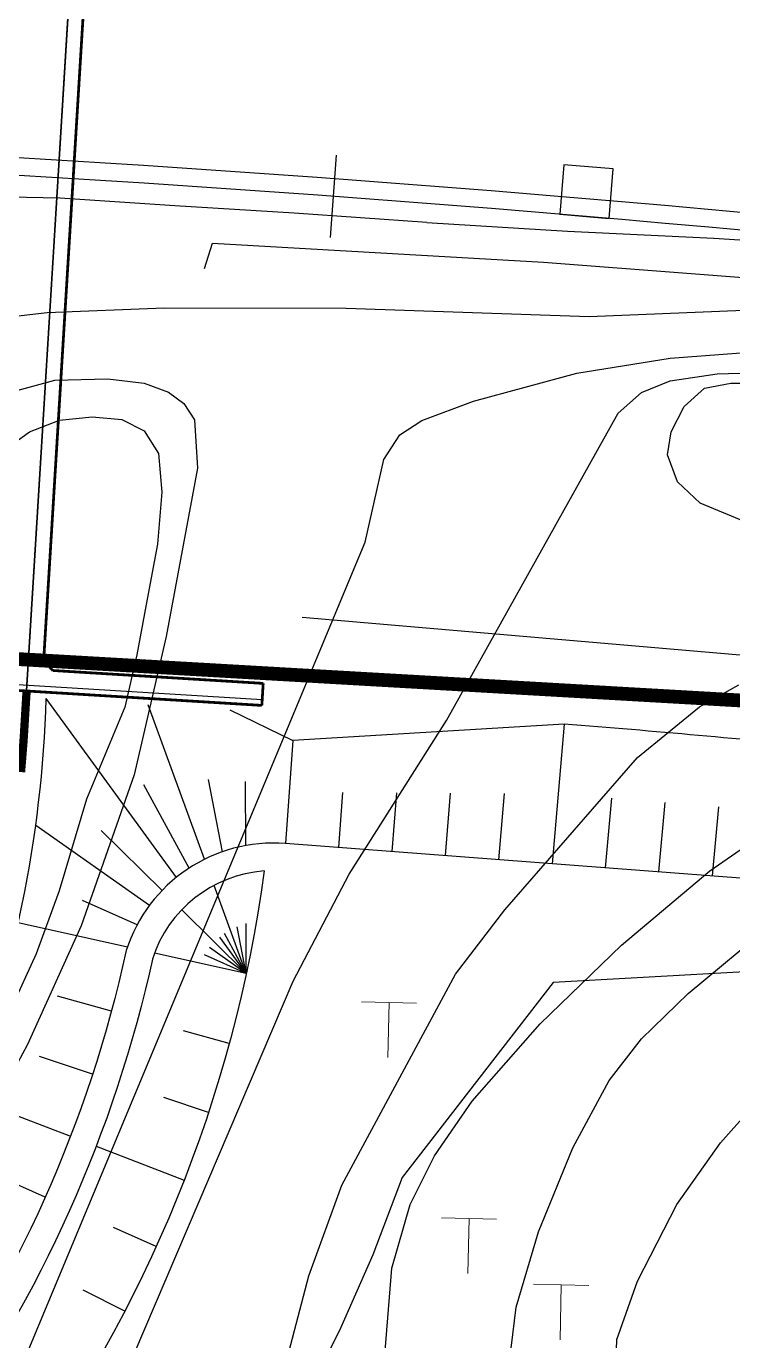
# Model space of a CAD drawing. Header units: metres. Extents: x 3558 to 3726, y 2272 to 2391.
# Drawn here: x 3697.6 to 3701.88, y 2310.5 to 2318.45 of the extents above; entities that cross this region are included whole.
import ezdxf
from ezdxf.lldxf.tags import DXFTag

# ---------------------------------------------------------------- set-up
doc = ezdxf.new("R2010")
doc.units = ezdxf.units.M
doc.header["$LTSCALE"] = 0.3
for name, color, linetype in [('AB002', 7, 'Continuous'), ('AD001', 60, 'A-DASHD01'), ('AZ071', 7, 'A-DASHD01'), ('BA010', 5, 'Continuous'), ('CA-ALGN-CNTL-UY3', 7, 'Continuous'), ('CA-ALGN-STSM-UY3', 2, 'Continuous'), ('CA-BORD-ROAD-UY3', 7, 'Continuous'), ('CA-BORD-ROAD-부체18', 7, 'Continuous'), ('CA004', 82, 'Continuous'), ('CA005', 81, 'Continuous'), ('CD-BOXC-PATH', 4, 'Continuous'), ('CD-DRAN-MANH', 3, 'Continuous'), ('CD-DRAN-PIPD', 3, 'A-DASHD01'), ('CD-SDLB-TYP2', 3, 'H-DICHB02'), ('CD-SDLL-TYP1', 4, 'H-DICHL01'), ('CE-SLOP-BORD', 4, 'Continuous'), ('CE-SLOP-CUTT', 2, 'Continuous'), ('CZ-HIDL', 2, 'A-DASHD01')]:
    doc.layers.add(name, color=color, linetype=linetype)
doc.styles.get("Standard").update_dxf_attribs({"font": '돋움.ttf'})
tags = doc.linetypes.add('A-DASHD01', pattern=[0.75, 0.5, -0.25]).pattern_tags.tags
tags[6:7] = [DXFTag(74, 4), DXFTag(75, 0), DXFTag(340, '0'), DXFTag(46, 1.0), DXFTag(50, 0.0), DXFTag(44, 0.0), DXFTag(45, 0.0)]
tags[4:5] = [DXFTag(74, 4), DXFTag(75, 0), DXFTag(340, '0'), DXFTag(46, 1.0), DXFTag(50, 0.0), DXFTag(44, 0.0), DXFTag(45, 0.0)]
doc.linetypes.add('H-DICHB01', pattern='A,1e-05,[43,kscals.shx,S=0.1,R=0,X=0,Y=0],-0.666667,["B1",Standard,S=0.2,R=0,X=0,Y=-0.1],-0.383333', length=1.05001)
doc.linetypes.add('H-DICHB02', pattern='A,1e-05,[43,kscals.shx,S=0.1,R=0,X=0,Y=0],-0.633333,["B2",Standard,S=0.2,R=0,X=0,Y=-0.1],-0.416667', length=1.05001)
doc.linetypes.add('H-DICHL01', pattern='A,0.9,[32,kscals.shx,S=0.1,R=360,X=0,Y=0],-0.366667,["L1",Standard,S=0.2,R=360,X=0,Y=-0.1],-0.383333', length=1.65)

# ---------------------------------------------------------------- blocks, each defined once
blk = doc.blocks.new('AB002')
at = {"layer": 'AB002', "color": 8, "lineweight": 0, "flags": 128}
for points in [[(0, 0), (0, 2)], [(-1, 0), (1, 0)]]:
    blk.add_lwpolyline(points, dxfattribs=at)

msp = doc.modelspace()

# ---------------------------------------------------------------- linework, layer by layer
at = {"layer": 'AD001', "color": 253, "flags": 128}
for points, elevation in [([(3700.025433344635, 2317.262491178242), (3699.224744383343, 2317.318764010336), (3698.502169508714, 2317.363448029974), (3697.806289649163, 2317.409256798064), (3696.898143659515, 2317.427704177981)], 21.09333333207741), ([(3700.025433344635, 2317.262491178242), (3700.87621353864, 2317.210201862798), (3701.760523281403, 2317.167233516774), (3702.607936981172, 2317.113345575219), (3703.502286260985, 2316.990156790367), (3704.350520073585, 2316.894576927479), (3705.292752688736, 2316.748744341006), (3706.155204894305, 2316.614534415412), (3707.369665167303, 2316.411494680343), (3708.488595708446, 2316.265406808924), (3711.06640216804, 2315.802958649139), (3712.641446813024, 2315.46090045168), (3713.742173516766, 2315.200637951461)], 18.20166666558292)]:
    msp.add_lwpolyline(points, dxfattribs=dict(at, elevation=elevation))
at = {"layer": 'AZ071', "elevation": 21.03666666541412, "flags": 128}
msp.add_lwpolyline([(3698.682814259118, 2316.98303418118), (3698.729286556483, 2317.137122153949), (3700.732349847225, 2317.021417993259), (3702.594866590098, 2316.880229608882)], dxfattribs=at)
at = {"layer": 'BA010', "elevation": 21.07666666541174, "flags": 128}
for points in [[(3697.451645533244, 2315.871142044477), (3697.624216797831, 2315.995996371914), (3697.805702851, 2316.067325275582), (3698.002836681233, 2316.088326007723), (3698.182528769021, 2316.071339796806), (3698.317813312054, 2316.001911311052), (3698.403420554367, 2315.866811512314), (3698.423676621625, 2315.633018577916), (3698.39728339836, 2315.318489727482), (3698.329849124579, 2314.953117228313), (3698.271998856315, 2314.649229435056), (3698.200547217486, 2314.33228184568), (3697.969219528891, 2313.776865334905)], [(3697.969219528891, 2313.776865334905), (3697.802912282446, 2313.221795059301), (3697.663487639215, 2312.841214812319), (3697.513414187664, 2312.510861191663)]]:
    msp.add_lwpolyline(points, dxfattribs=at)
at = {"layer": 'CA-ALGN-CNTL-UY3', "color": 1}
msp.add_arc((3689.592787021129, 2183.616700341498), 134.1666666586782, 79.63050654073437, 94.038393233842, dxfattribs=at)
at = {"layer": 'CA-ALGN-STSM-UY3'}
msp.add_line((3699.477582878483, 2317.669417906201), (3699.440813644046, 2317.170771715623), dxfattribs=at)
at = {"layer": 'CA-BORD-ROAD-UY3', "color": 1, "const_width": 0.08333333332837156}
msp.add_lwpolyline([(3713.742173516765, 2312.744498344531, 0.06392719958934147), (3680.341305089421, 2314.657194812302)], format="xyb", dxfattribs=at)
at = {"layer": 'CA-BORD-ROAD-부체18', "color": 1, "lineweight": 0, "const_width": 0.04999999999702293}
msp.add_lwpolyline([(3697.572646225452, 2313.940543236589), (3697.587066050011, 2314.119124006063), (3697.590254143146, 2314.168385243764), (3697.590253900119, 2314.168381276731), (3697.600444877972, 2314.334736361316), (3697.606314260959, 2314.430546765188)], dxfattribs=at)
at = {"layer": 'CA004', "elevation": 21.66666666537661, "flags": 128}
for points in [[(3701.975101375049, 2315.443199071813), (3701.678446733669, 2315.566443287815), (3701.54070452953, 2315.695221383342), (3701.481590129949, 2315.857122341817), (3701.502845069131, 2315.99716156321), (3701.581016582516, 2316.150963682891), (3701.705279802394, 2316.261193279647), (3701.864105625931, 2316.290784583712), (3702.166996270751, 2316.291564941919)], [(3699.318040374463, 2304.227083104258), (3699.326925057184, 2304.52108100159), (3699.223807642104, 2305.494127826126), (3698.914010898445, 2307.174194290293), (3698.840612569262, 2307.757700387897), (3698.825025992565, 2308.23921662747), (3698.876598041154, 2308.856496595457), (3699.127987959282, 2310.188821057956), (3699.312776827137, 2310.89673014474), (3699.512001037112, 2311.443478728798), (3700.199875808538, 2312.719678131258), (3700.497804219293, 2313.107040717407), (3701.300623793655, 2314.028992216806), (3701.674975218618, 2314.33565027698), (3701.9132773616, 2314.467678684766)]]:
    msp.add_lwpolyline(points, dxfattribs=at)
at = {"layer": 'CA005', "flags": 128}
for points, elevation in [([(3695.085604817717, 2310.41850155773), (3695.060219189995, 2310.545640147254), (3695.06317916182, 2310.792696730439), (3695.117718364761, 2311.28365600737), (3695.278088457433, 2312.290552609032), (3695.434043704997, 2312.912700080456), (3695.727359964789, 2313.874226135434), (3696.155619510758, 2315.0766217337), (3696.536305653914, 2315.957553421942), (3696.736313334709, 2316.282044450402), (3696.913882903543, 2316.470005171723), (3697.11777696488, 2316.615133656588), (3697.309671597405, 2316.670714468669), (3697.730962135969, 2316.718386095808), (3698.438768120633, 2316.746680599441), (3699.538380079477, 2316.743683509885), (3701.007425678284, 2316.694097290124), (3702.238800435025, 2316.743336281739)], 21.16666666540638), ([(3694.692215347589, 2304.227083104262), (3695.45322714662, 2305.259292402141), (3696.100481693992, 2306.292706445668), (3696.64930499892, 2307.308283893065), (3696.964927282612, 2307.992241310344), (3697.068213513191, 2308.392445000739), (3697.323146793397, 2309.727720387692), (3697.559209445776, 2310.307637822943), (3699.653393527577, 2315.329662784577), (3699.766384093656, 2315.829889620145), (3699.862939367925, 2315.978242448596), (3699.996054140567, 2316.064404522608), (3700.308939156762, 2316.183019722305), (3700.934019177269, 2316.351834386612), (3701.497779272035, 2316.441657867138), (3702.112242739611, 2316.48748719477), (3702.600649383679, 2316.510658317322), (3703.187005787955, 2316.496184246746), (3704.024861272355, 2316.42737115524), (3708.571792169507, 2315.837791704713), (3710.399911605257, 2315.552048599713), (3712.010116133739, 2315.250014065334), (3713.742173516766, 2314.85359999045)], 21.33333333206312), ([(3698.192169271726, 2310.272499438059), (3699.217709243278, 2312.676416482202), (3699.556492717967, 2313.323947851795), (3700.145700315506, 2314.252184997852), (3701.182970774337, 2316.110300719951), (3701.323745863068, 2316.235129908564), (3701.498043743248, 2316.304155762476), (3701.782113368468, 2316.347234628731), (3702.332157873015, 2316.363849719361)], 21.49999999871986), ([(3697.533488146875, 2316.243158466855), (3697.777965090017, 2316.308865553138), (3698.096485895531, 2316.317641677438), (3698.317502142984, 2316.29080081812), (3698.463579311001, 2316.237288622508), (3698.557370631702, 2316.168804121528), (3698.621190403792, 2316.069879257631), (3698.639464849136, 2315.777539389898), (3698.449298302419, 2314.760651633936)], 21.16666666540638), ([(3698.449298302419, 2314.760651633936), (3698.257354302459, 2313.924240148801), (3697.935293033572, 2313.011767325022), (3697.611757530335, 2312.293625369156), (3697.187092038327, 2311.505141896911)], 21.16666666540638), ([(3700.011653962593, 2304.227083104258), (3700.028561248659, 2304.315415757933), (3700.042940778936, 2304.693993909982), (3699.997432626311, 2305.006214051904), (3699.907525447562, 2305.26623616967), (3699.71213872306, 2305.676615707032), (3699.037778349055, 2307.113685351729), (3698.973428412976, 2307.389761794213), (3698.93415459111, 2307.670324738056), (3698.970819173641, 2307.999302814442), (3699.142853728357, 2308.350510480637), (3699.255684024537, 2308.493096811125), (3699.572805449157, 2308.874931139779), (3699.644995958123, 2309.071651899765), (3699.688334165071, 2309.367535824224), (3699.814794849233, 2310.94296043479), (3699.924575707159, 2311.326772049456), (3700.072943385459, 2311.62047008221), (3700.300969187566, 2311.952320689108), (3700.711591522996, 2312.419767943217), (3701.20292423158, 2312.893402603814), (3701.737958619674, 2313.343178793066), (3702.266554358313, 2313.710399917665)], 21.83333333203335), ([(3700.763316065397, 2304.227083104257), (3700.808860435287, 2304.488123466916), (3700.813576042474, 2304.894702076486), (3700.757799043381, 2305.116873665635), (3700.640557519379, 2305.389576558113), (3699.980103621149, 2306.848519655605), (3699.86398342958, 2307.285131996051), (3699.846435597039, 2307.565455314446), (3699.884737400146, 2307.888941754907), (3699.973659917594, 2308.191257135747), (3700.351524596302, 2309.066873706016), (3700.404739948763, 2309.385745551714), (3700.566178598013, 2310.706185729983), (3700.700965171546, 2311.162433874028), (3700.909221352798, 2311.668699246048), (3701.128488762883, 2312.076612185354), (3701.323339121064, 2312.327645008309), (3701.605384371614, 2312.602704123007), (3702.115960524345, 2313.024857166186)], 21.99999999869009), ([(3701.451892217104, 2304.227083104257), (3701.434961086819, 2304.332748331606), (3701.338746503097, 2304.727637026948), (3701.185754762381, 2305.2011405376), (3700.649095392296, 2306.497254315133), (3700.643228643222, 2306.710813079405), (3700.699618760511, 2306.969536280606), (3701.085152057789, 2308.443219263193), (3701.124541918293, 2308.95734529009), (3701.175448544117, 2310.511277810896), (3701.299580061831, 2310.862920692796), (3701.538046219055, 2311.326672026659), (3701.800953871658, 2311.699584294573), (3702.128825620631, 2312.066069504804)], 22.16666666534683)]:
    msp.add_lwpolyline(points, dxfattribs=dict(at, elevation=elevation))
at = {"layer": 'CD-BOXC-PATH'}
msp.add_line((3697.76417807056, 2314.554459057479), (3699.036792248412, 2314.476496540067), dxfattribs=at)
for points in [[(3697.991939491801, 2320.725404144865), (3697.606305812514, 2314.430547282744)], [(3697.991939491801, 2320.725404144865), (3697.606305812514, 2314.430547282744)], [(3698.07171477321, 2320.528490982881), (3697.709520805045, 2314.616250148116)], [(3699.030677541164, 2314.376683663362), (3695.187881788424, 2314.612099892409)], [(3699.030677541164, 2314.376683663362), (3695.187881788424, 2314.612099892409)], [(3697.709520805045, 2314.616250148116), (3697.764178070555, 2314.554459057479)], [(3699.028639305414, 2314.34341270447), (3695.185843552674, 2314.578828933507)], [(3699.036792248412, 2314.476496540067), (3699.028639305414, 2314.34341270445)]]:
    msp.add_lwpolyline(points, dxfattribs=at)
at = {"layer": 'CD-BOXC-PATH', "linetype": 'Continuous', "const_width": 0.01666666666567431, "flags": 128}
for points in [[(3698.07171477321, 2320.528490982881), (3697.709520805045, 2314.616250148116)], [(3697.709520805045, 2314.616250148116), (3697.764178070555, 2314.554459057479)], [(3699.028639305414, 2314.34341270447), (3695.185843552674, 2314.578828933507)], [(3697.76417807056, 2314.554459057479), (3699.036792248412, 2314.476496540067)], [(3699.036792248412, 2314.476496540067), (3699.028639305414, 2314.34341270445)]]:
    msp.add_lwpolyline(points, dxfattribs=at)
at = {"layer": 'CD-DRAN-MANH', "lineweight": -3}
msp.add_lwpolyline([(3700.854707313102, 2317.610927242416), (3700.829420289549, 2317.31199486471), (3701.128352667216, 2317.286707841192), (3701.153639690774, 2317.585640218888)], close=True, dxfattribs=at)
at = {"layer": 'CD-DRAN-PIPD', "ltscale": 2, "flags": 128}
msp.add_lwpolyline([(3673.564261943967, 2316.94424646169), (3673.650010081676, 2316.954056697707), (3673.815717632447, 2316.972854272607), (3673.98144401714, 2316.991492151513), (3674.147189216806, 2317.009969104909), (3674.312953208994, 2317.028283902971), (3674.478735967648, 2317.04643531565), (3674.644591353155, 2317.06442795881), (3674.81041195136, 2317.082248897886), (3674.976251216229, 2317.099902758704), (3675.142109107142, 2317.117388310228), (3675.307985579779, 2317.134704321171), (3675.473880586073, 2317.151849559997), (3675.639794074194, 2317.168822794997), (3675.805725988532, 2317.185622794198), (3675.971676269645, 2317.202248325433), (3676.137644854267, 2317.218698156294), (3676.303631675225, 2317.234971054198), (3676.469636661469, 2317.251065786381), (3676.635659738025, 2317.266981119836), (3676.801700825961, 2317.282715821425), (3676.967759842361, 2317.29826865775), (3677.133836700294, 2317.313638395331), (3677.299931308803, 2317.328823800477), (3677.466043572857, 2317.343823639309), (3677.632173393352, 2317.358636677837), (3677.798320667051, 2317.373261681882), (3677.96448528657, 2317.387697417167), (3678.130667140372, 2317.401942649255), (3678.296866112702, 2317.41599614359), (3678.463082083586, 2317.429856665472), (3678.629314928798, 2317.44352298012), (3678.795564519817, 2317.456993852656), (3678.961830723826, 2317.470268048058), (3679.128113403682, 2317.483344331253), (3679.294412417866, 2317.496221467067), (3679.460727620465, 2317.508898220286), (3679.627058861157, 2317.521373355582), (3679.793405985181, 2317.533645637622), (3679.959768833297, 2317.545713831007), (3680.126080148867, 2317.557571916518), (3680.13647751528, 2317.558306399354), (3680.136481682888, 2317.558306693677, -0.06291216210183383), (3713.742173516766, 2315.702213380352)], format="xyb", dxfattribs=at)
at = {"layer": 'CD-SDLB-TYP2', "color": 4, "linetype": 'H-DICHB01', "ltscale": 10, "flags": 128}
msp.add_lwpolyline([(3711.71624945366, 2310.231747574469), (3708.568949918921, 2310.775235318456), (3705.475939970171, 2311.786306529579), (3702.347640328953, 2312.755004081576), (3700.790367053948, 2312.669298656154), (3700.790367053948, 2312.669298656154), (3699.876739730972, 2311.489925377182), (3699.6988821722, 2311.022825411615), (3699.497952348458, 2310.565716850377), (3699.274849137381, 2310.120413685795), (3699.030644985276, 2309.688595750373), (3698.055778612546, 2309.189625244319), (3698.055778612546, 2309.189625244319), (3698.055778612546, 2309.189625244319), (3698.055778612546, 2309.189625244319), (3698.055778612546, 2309.189625244319), (3698.055778612546, 2309.189625244319), (3695.029715886703, 2307.145715742854), (3695.029715886703, 2307.145715742854), (3695.029715886703, 2307.145715742854), (3695.029715886703, 2307.145715742854), (3695.029715886703, 2307.145715742854), (3695.029715886703, 2307.145715742854), (3693.39298757971, 2304.671212336603), (3693.173670313423, 2304.227083104263)], dxfattribs=at)
at = {"layer": 'CD-SDLL-TYP1', "linetype": 'H-DICHL01', "ltscale": 10, "flags": 128}
msp.add_lwpolyline([(3699.271675169183, 2314.876999287096), (3702.529478083144, 2314.596045963009), (3702.529478083139, 2314.596045963009), (3702.529478083144, 2314.596045963009), (3702.692175321321, 2314.579874483055), (3702.85485234515, 2314.563500907277), (3703.017508903627, 2314.546925260925), (3703.180144745765, 2314.530147569573), (3703.342759620552, 2314.513167859104), (3703.505353277072, 2314.495986155748), (3703.667925464415, 2314.478602485988), (3703.830475931699, 2314.461016876685), (3703.993004428093, 2314.443229354941), (3704.155510702799, 2314.425239948226), (3704.317994505023, 2314.407048684283), (3704.480455584046, 2314.38865559121), (3704.642893689153, 2314.370060697379), (3704.805308569713, 2314.35126403146), (3704.96769997505, 2314.332265622511), (3705.130067654585, 2314.313065499794), (3705.292411357761, 2314.293663692968), (3705.454730834063, 2314.274060231961), (3705.617025833002, 2314.254255147061), (3705.779296104148, 2314.234248468767), (3705.941541397068, 2314.214040227988), (3706.103761461404, 2314.19363045591), (3706.265956046836, 2314.173019184032), (3706.428124903054, 2314.15220644415), (3706.590267779831, 2314.131192268372), (3706.75238442693, 2314.109976689152), (3706.914474594194, 2314.088559739208), (3707.076538031511, 2314.066941451596), (3707.238574488764, 2314.04512185967), (3707.398717187215, 2314.023354702237)], dxfattribs=at)
at = {"layer": 'CE-SLOP-BORD', "color": 11}
for points in [[(3697.600444877972, 2314.334736361316), (3697.770883603426, 2317.116937344997), (3697.974702821284, 2320.444033501732)], [(3698.834995255701, 2314.316872732866), (3699.216643878102, 2314.130692107145)], [(3713.742173516765, 2310.418762940722), (3711.805382472771, 2310.741868941116), (3708.64516642449, 2311.28596284247), (3705.809028899109, 2312.264487658627), (3702.397894437968, 2313.263808867414), (3699.170804899168, 2313.50904652288)]]:
    msp.add_lwpolyline(points, dxfattribs=at)
for points in [[(3692.100904735308, 2304.227083104263), (3692.707703169949, 2305.460539414431, -0.06463173712541061), (3694.517842126062, 2308.185963865465), (3695.941190547066, 2309.824101330721, 0.1729283175106375), (3697.725291640305, 2314.38485363041)], [(3713.742173516765, 2312.430895738725, 0.009080783504597447), (3708.937356710694, 2313.243918726086, 0.007896264285911277), (3705.716849018899, 2313.730329735728, 0.005294917427619209), (3702.478915563911, 2314.08411863627, 0.005855558509088979), (3700.85691333626, 2314.230223604167), (3699.216643878049, 2314.130692107146)], [(3699.170804899168, 2313.50904652288, 0.3469166617177949), (3698.208309512827, 2312.861639655607, 3.102476269223527)], [(3699.043008617994, 2313.342955119516, -0.1269231489247818), (3697.508850201013, 2309.578492614565, -0.1326333313337543), (3696.236916362238, 2308.612159237142, 0.08447774883327346), (3694.623240627912, 2307.472240536472, 0.07456855656235914), (3693.389886378342, 2305.814969017941), (3692.924822414153, 2304.901526023366), (3692.591756218203, 2304.227083104263)], [(3699.043008617994, 2313.342955119516, 0.3054888167236521), (3698.366989857617, 2312.81066587851)], [(3698.208309512827, 2312.861639655607, -0.1031585077805681), (3696.925026970686, 2309.993592311224), (3695.381929612232, 2308.110359733494)], [(3698.369328080174, 2312.81782429085, -0.1028440851219216), (3697.060859834084, 2309.897014824212), (3695.835000351773, 2308.40033232773)]]:
    msp.add_lwpolyline(points, format="xyb", dxfattribs=at)
at = {"layer": 'CE-SLOP-CUTT', "color": 11, "linetype": 'Continuous'}
for p, q in [((3700.856913336284, 2314.230223604166), (3700.784145610612, 2313.386443202214)), ((3699.216643878073, 2314.130692107145), (3699.170804899144, 2313.509046522881)), ((3699.493464299392, 2313.484526523092), (3699.518852760394, 2313.817548613159)), ((3699.816124087187, 2313.46000649384), (3699.844093319608, 2313.815234692333)), ((3700.138788245874, 2313.435486132434), (3700.169450198443, 2313.812927531099)), ((3700.461460759025, 2313.410965136146), (3700.494927534986, 2313.810627108307)), ((3701.106846785226, 2313.361920027841), (3701.144213284201, 2313.782981297063)), ((3701.429568268259, 2313.337395310157), (3701.467844410623, 2313.756868111445)), ((3701.752314046103, 2313.312868746233), (3701.791421183296, 2313.729994004501)), ((3698.215430628642, 2312.882927915516), (3697.555971046155, 2313.029061432842))]:
    msp.add_line(p, q, dxfattribs=at)
at = {"layer": 'CE-SLOP-CUTT', "color": 11}
for p, q in [((3698.934676641228, 2312.723545972437), (3698.379509377234, 2312.846568743117)), ((3698.119110413421, 2312.496446488699), (3697.793670350502, 2312.585839520546)), ((3698.831843089953, 2312.300670546801), (3698.555833495364, 2312.37648584212)), ((3698.00525758489, 2312.114739158943), (3697.684086346759, 2312.220485117532)), ((3697.240288742338, 2311.982929325968), (3697.871790823137, 2311.739392596897)), ((3698.706527141921, 2311.883845440164), (3698.435045006041, 2311.973231211025)), ((3698.027292605869, 2311.679423838778), (3698.55910462086, 2311.474332260215)), ((3697.719075118119, 2311.371446001519), (3697.409866404462, 2311.508815689535)), ((3698.390028920377, 2311.073366709397), (3698.130707007223, 2311.188573586605)), ((3698.199828947826, 2310.682153206834), (3697.948050219513, 2310.809438122402))]:
    msp.add_line(p, q, dxfattribs=at)
at = {"layer": 'CE-SLOP-CUTT', "color": 11, "linetype": 'Continuous'}
for points in [[(3698.511999224066, 2313.304169371469), (3697.7252916403, 2314.38485363041)], [(3698.682340638259, 2313.413464973913), (3698.340849966892, 2314.347144275454)], [(3698.588477176635, 2313.359725109361), (3698.314811971253, 2313.862614662773)], [(3698.791042300741, 2313.459317232556), (3698.706058877965, 2313.894647389963)], [(3698.931176815069, 2313.49639718166), (3698.92942143044, 2313.884031042721)], [(3698.348773712985, 2313.134495878439), (3697.661169552142, 2313.616778611034)], [(3698.425390617928, 2313.22485362893), (3698.056458348373, 2313.588006283695)], [(3698.27467445891, 2313.017913029823), (3697.945080195442, 2313.164915109501)]]:
    msp.add_lwpolyline(points, dxfattribs=at)
at = {"layer": 'CE-SLOP-CUTT', "color": 11}
for points in [[(3698.934676641228, 2312.723545972437), (3698.740026179339, 2313.255745304768)], [(3698.934676641131, 2312.723545972701), (3698.544177068648, 2313.107928061588)], [(3698.934676641237, 2312.723545972418), (3698.933311395677, 2313.025027140048)], [(3698.934676641228, 2312.723545972427), (3698.775143141144, 2312.942693907275)], [(3698.934676641239, 2312.723545972505), (3698.803693275908, 2312.964242139943)], [(3698.934676641239, 2312.723545972495), (3698.879682782291, 2313.00525368079)], [(3698.934676641218, 2312.723545972437), (3698.712547329777, 2312.879346558602)], [(3698.934676641131, 2312.723545972701), (3698.681028576447, 2312.836675347663)]]:
    msp.add_lwpolyline(points, dxfattribs=at)
at = {"layer": 'CZ-HIDL', "ltscale": 10, "const_width": 0.288, "flags": 128}
msp.add_lwpolyline([(3688.421301990372, 2317.545397290578, -1), (3706.381526001994, 2317.545397290578, -1)], format="xyb", close=True, dxfattribs=at)

# ---------------------------------------------------------------- block references
at = {"layer": 'AB002', "xscale": 0.1666666666565764, "yscale": 0.1666666666565106, "zscale": 0.1666666666567431, "rotation": 178.8362975944914}
for p in [(3699.797969003847, 2312.547805024682, 21.78166666536976), (3700.281563606851, 2311.242714506865, 22.01833333202234), (3700.838526549218, 2310.841320335539, 22.158333332014)]:
    msp.add_blockref('AB002', p, dxfattribs=at)

doc.saveas('drawing.dxf')
